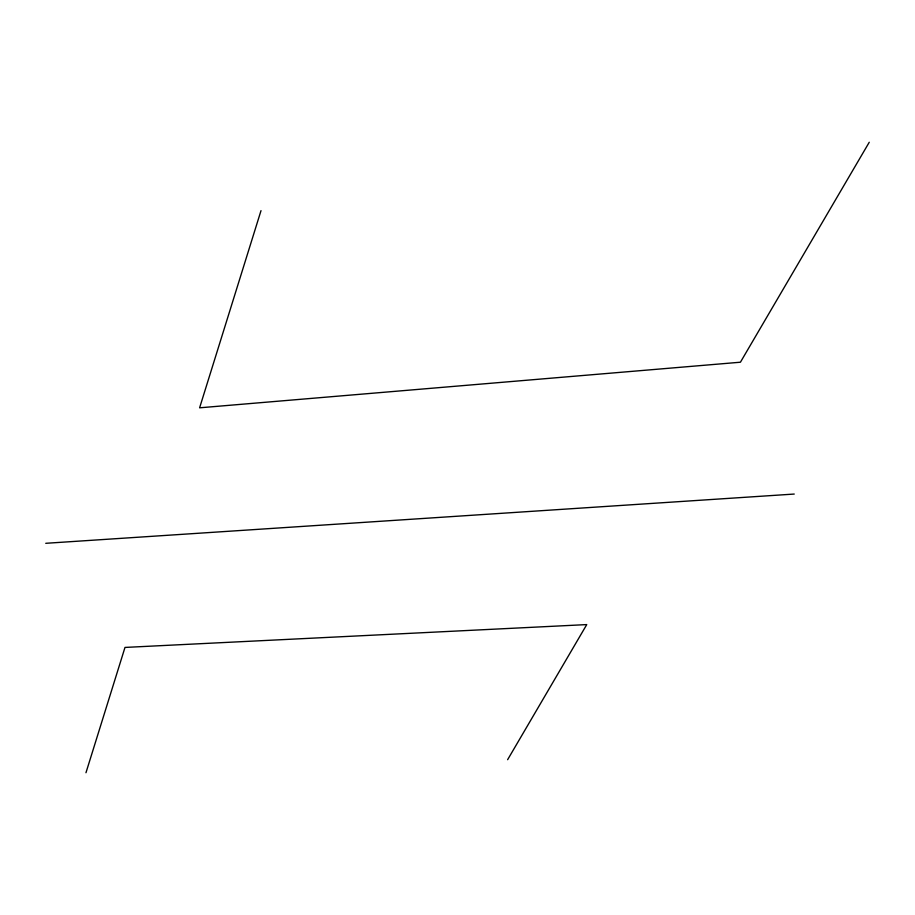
<?xml version="1.0" encoding="UTF-8"?>
<svg xmlns="http://www.w3.org/2000/svg" width="915" height="915" viewBox="0 0 915 915"><rect width="100%" height="100%" fill="white"/><g stroke="black" fill="none" stroke-linecap="round" stroke-linejoin="round"><path stroke-width="1.37" d="M85.964 772.74L124.989 647.431L586.755 624.59L507.619 759.702M261.015 210.644L199.607 407.816L740.429 362.214L869.25 142.26M45.75 543.304L794.243 494.054"/></g></svg>
